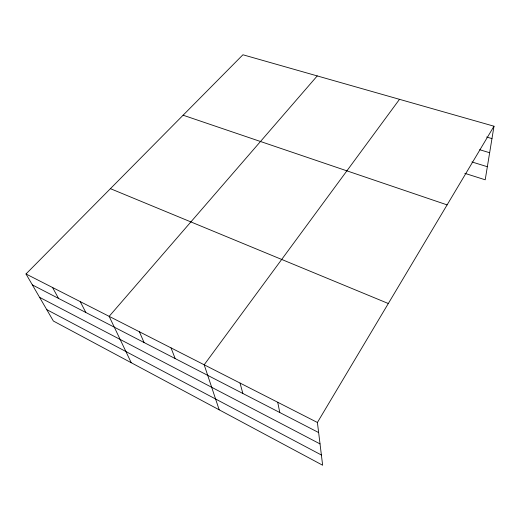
<?xml version="1.0" encoding="UTF-8"?>
<svg xmlns="http://www.w3.org/2000/svg" width="520" height="520" viewBox="0 0 520 520"><rect width="100%" height="100%" fill="white"/><g stroke="black" fill="none" stroke-linecap="round" stroke-linejoin="round"><path stroke-width="0.78" d="M494 126.217L317.401 422.481L322.641 465.231L53.378 321.029L26 273.975L242.925 54.769L494 126.217L485.206 179.797L464.802 173.322M399.51 99.327L204.185 364.78L219.193 409.832M317.245 75.914L109.155 316.355L131.228 362.719M486.616 137.033L491.966 138.593M479.668 149.727L489.645 152.724M471.939 161.96L487.351 166.725M183.112 115.213L447.103 204.886M110.428 188.662L388.317 303.517M26 273.975L317.401 422.481M32.364 284.908L318.637 432.556M39.598 297.343L320.028 443.911M46.735 309.615L321.386 455.007M52.54 287.502L58.539 298.409M80.236 301.613L85.826 312.481M139.392 331.767L144.053 342.511M171.035 347.887L175.156 358.553M240.025 383.045L242.859 393.471M277.719 402.253L279.793 412.522"/></g></svg>
